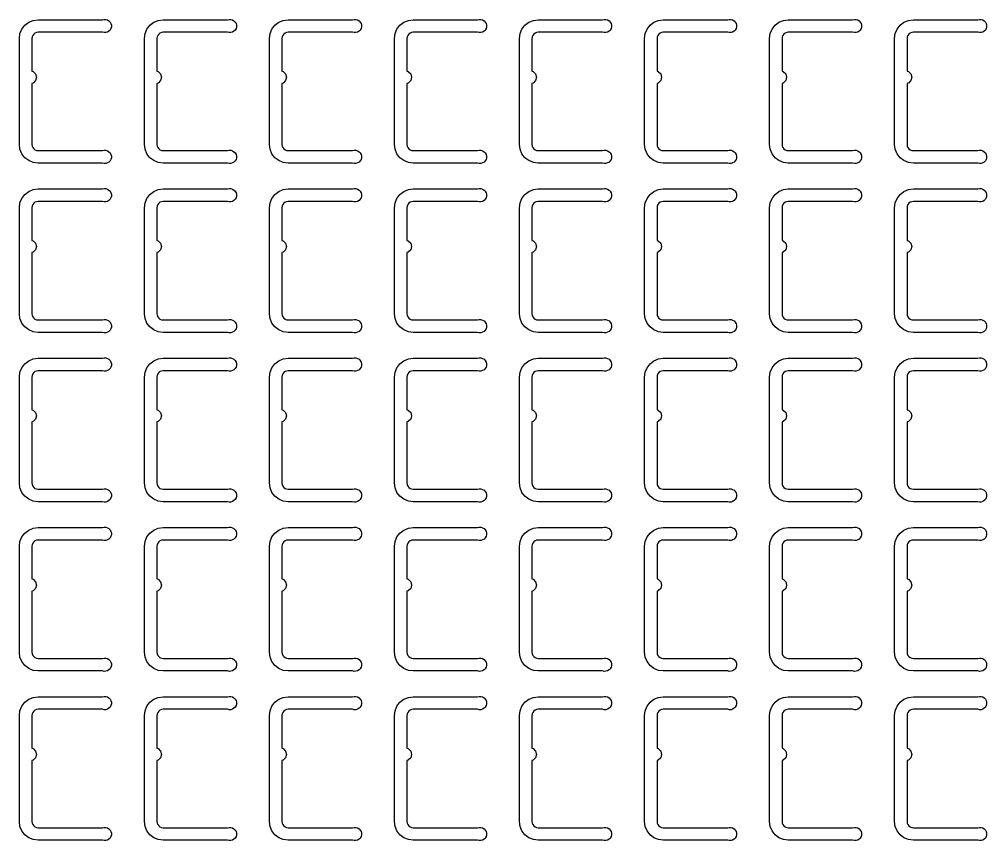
# Model space of a CAD drawing. Extents: x 11 to 212, y 11 to 212.
# Drawn here: x 107.91 to 121.56, y 73.17 to 84.75 of the extents above; entities that cross this region are included whole.
import ezdxf

# ---------------------------------------------------------------- set-up
doc = ezdxf.new("R2010")
doc.units = 0
doc.layers.add('L4', color=7, linetype='continuous')

msp = doc.modelspace()

# ---------------------------------------------------------------- linework, layer by layer
at = {"layer": 'L4'}
for points in [[(109.079, 82.9), (109.103, 82.905), (109.127, 82.905), (109.15, 82.898), (109.17, 82.885), (109.187, 82.868), (109.199, 82.847), (109.205, 82.824), (109.205, 82.8), (109.199, 82.776), (109.187, 82.755), (109.17, 82.738), (109.15, 82.726), (109.127, 82.719), (109.103, 82.718), (109.079, 82.724), (108.171, 82.724), (108.102, 82.733), (108.038, 82.759), (107.983, 82.801), (107.941, 82.856), (107.915, 82.92), (107.906, 82.988), (107.906, 84.482), (107.915, 84.551), (107.941, 84.615), (107.983, 84.67), (108.038, 84.712), (108.102, 84.738), (108.171, 84.747), (109.079, 84.747), (109.103, 84.752), (109.127, 84.752), (109.15, 84.745), (109.17, 84.732), (109.187, 84.715), (109.199, 84.694), (109.205, 84.671), (109.205, 84.647), (109.199, 84.623), (109.187, 84.602), (109.17, 84.585), (109.15, 84.573), (109.127, 84.566), (109.103, 84.565), (109.079, 84.571), (108.171, 84.571), (108.148, 84.568), (108.126, 84.559), (108.108, 84.545), (108.094, 84.526), (108.085, 84.505), (108.082, 84.482), (108.082, 84.022), (108.1, 84.017), (108.134, 83.982), (108.147, 83.935), (108.134, 83.888), (108.1, 83.854), (108.082, 83.849), (108.082, 82.988), (108.085, 82.965), (108.094, 82.944), (108.108, 82.926), (108.126, 82.912), (108.148, 82.903), (108.171, 82.9)], [(110.844, 82.9), (110.867, 82.905), (110.891, 82.905), (110.914, 82.898), (110.935, 82.885), (110.952, 82.868), (110.964, 82.847), (110.97, 82.824), (110.97, 82.8), (110.964, 82.776), (110.952, 82.755), (110.935, 82.738), (110.914, 82.726), (110.891, 82.719), (110.867, 82.718), (110.844, 82.724), (109.935, 82.724), (109.867, 82.733), (109.803, 82.759), (109.748, 82.801), (109.706, 82.856), (109.68, 82.92), (109.671, 82.988), (109.671, 84.482), (109.68, 84.551), (109.706, 84.615), (109.748, 84.67), (109.803, 84.712), (109.867, 84.738), (109.935, 84.747), (110.844, 84.747), (110.867, 84.752), (110.891, 84.752), (110.914, 84.745), (110.935, 84.732), (110.952, 84.715), (110.964, 84.694), (110.97, 84.671), (110.97, 84.647), (110.964, 84.623), (110.952, 84.602), (110.935, 84.585), (110.914, 84.573), (110.891, 84.566), (110.867, 84.565), (110.844, 84.571), (109.935, 84.571), (109.912, 84.568), (109.891, 84.559), (109.873, 84.545), (109.859, 84.526), (109.85, 84.505), (109.847, 84.482), (109.847, 84.022), (109.865, 84.017), (109.899, 83.982), (109.912, 83.935), (109.899, 83.888), (109.865, 83.854), (109.847, 83.849), (109.847, 82.988), (109.85, 82.965), (109.859, 82.944), (109.873, 82.926), (109.891, 82.912), (109.912, 82.903), (109.935, 82.9)], [(112.608, 82.9), (112.632, 82.905), (112.656, 82.905), (112.679, 82.898), (112.7, 82.885), (112.717, 82.868), (112.728, 82.847), (112.735, 82.824), (112.735, 82.8), (112.728, 82.776), (112.717, 82.755), (112.7, 82.738), (112.679, 82.726), (112.656, 82.719), (112.632, 82.718), (112.608, 82.724), (111.7, 82.724), (111.631, 82.733), (111.568, 82.759), (111.513, 82.801), (111.471, 82.856), (111.444, 82.92), (111.435, 82.988), (111.435, 84.482), (111.444, 84.551), (111.471, 84.615), (111.513, 84.67), (111.568, 84.712), (111.631, 84.738), (111.7, 84.747), (112.608, 84.747), (112.632, 84.752), (112.656, 84.752), (112.679, 84.745), (112.7, 84.732), (112.717, 84.715), (112.728, 84.694), (112.735, 84.671), (112.735, 84.647), (112.728, 84.623), (112.717, 84.602), (112.7, 84.585), (112.679, 84.573), (112.656, 84.566), (112.632, 84.565), (112.608, 84.571), (111.7, 84.571), (111.677, 84.568), (111.656, 84.559), (111.638, 84.545), (111.624, 84.526), (111.615, 84.505), (111.612, 84.482), (111.612, 84.022), (111.629, 84.017), (111.664, 83.982), (111.676, 83.935), (111.664, 83.888), (111.629, 83.854), (111.612, 83.849), (111.612, 82.988), (111.615, 82.965), (111.624, 82.944), (111.638, 82.926), (111.656, 82.912), (111.677, 82.903), (111.7, 82.9)], [(114.373, 82.9), (114.397, 82.905), (114.421, 82.905), (114.444, 82.898), (114.464, 82.885), (114.481, 82.868), (114.493, 82.847), (114.499, 82.824), (114.499, 82.8), (114.493, 82.776), (114.481, 82.755), (114.464, 82.738), (114.444, 82.726), (114.421, 82.719), (114.397, 82.718), (114.373, 82.724), (113.465, 82.724), (113.396, 82.733), (113.332, 82.759), (113.278, 82.801), (113.235, 82.856), (113.209, 82.92), (113.2, 82.988), (113.2, 84.482), (113.209, 84.551), (113.235, 84.615), (113.278, 84.67), (113.332, 84.712), (113.396, 84.738), (113.465, 84.747), (114.373, 84.747), (114.397, 84.752), (114.421, 84.752), (114.444, 84.745), (114.464, 84.732), (114.481, 84.715), (114.493, 84.694), (114.499, 84.671), (114.499, 84.647), (114.493, 84.623), (114.481, 84.602), (114.464, 84.585), (114.444, 84.573), (114.421, 84.566), (114.397, 84.565), (114.373, 84.571), (113.465, 84.571), (113.442, 84.568), (113.421, 84.559), (113.402, 84.545), (113.388, 84.526), (113.379, 84.505), (113.376, 84.482), (113.376, 84.022), (113.394, 84.017), (113.429, 83.982), (113.441, 83.935), (113.429, 83.888), (113.394, 83.854), (113.376, 83.849), (113.376, 82.988), (113.379, 82.965), (113.388, 82.944), (113.402, 82.926), (113.421, 82.912), (113.442, 82.903), (113.465, 82.9)], [(116.138, 82.9), (116.161, 82.905), (116.185, 82.905), (116.209, 82.898), (116.229, 82.885), (116.246, 82.868), (116.258, 82.847), (116.264, 82.824), (116.264, 82.8), (116.258, 82.776), (116.246, 82.755), (116.229, 82.738), (116.209, 82.726), (116.185, 82.719), (116.161, 82.718), (116.138, 82.724), (115.229, 82.724), (115.161, 82.733), (115.097, 82.759), (115.042, 82.801), (115, 82.856), (114.974, 82.92), (114.965, 82.988), (114.965, 84.482), (114.974, 84.551), (115, 84.615), (115.042, 84.67), (115.097, 84.712), (115.161, 84.738), (115.229, 84.747), (116.138, 84.747), (116.161, 84.752), (116.185, 84.752), (116.209, 84.745), (116.229, 84.732), (116.246, 84.715), (116.258, 84.694), (116.264, 84.671), (116.264, 84.647), (116.258, 84.623), (116.246, 84.602), (116.229, 84.585), (116.209, 84.573), (116.185, 84.566), (116.161, 84.565), (116.138, 84.571), (115.229, 84.571), (115.207, 84.568), (115.185, 84.559), (115.167, 84.545), (115.153, 84.526), (115.144, 84.505), (115.141, 84.482), (115.141, 84.022), (115.159, 84.017), (115.193, 83.982), (115.206, 83.935), (115.193, 83.888), (115.159, 83.854), (115.141, 83.849), (115.141, 82.988), (115.144, 82.965), (115.153, 82.944), (115.167, 82.926), (115.185, 82.912), (115.207, 82.903), (115.229, 82.9)], [(117.903, 82.9), (117.926, 82.905), (117.95, 82.905), (117.973, 82.898), (117.994, 82.885), (118.011, 82.868), (118.023, 82.847), (118.029, 82.824), (118.029, 82.8), (118.023, 82.776), (118.011, 82.755), (117.994, 82.738), (117.973, 82.726), (117.95, 82.719), (117.926, 82.718), (117.903, 82.724), (116.994, 82.724), (116.926, 82.733), (116.862, 82.759), (116.807, 82.801), (116.765, 82.856), (116.738, 82.92), (116.729, 82.988), (116.729, 84.482), (116.738, 84.551), (116.765, 84.615), (116.807, 84.67), (116.862, 84.712), (116.926, 84.738), (116.994, 84.747), (117.903, 84.747), (117.926, 84.752), (117.95, 84.752), (117.973, 84.745), (117.994, 84.732), (118.011, 84.715), (118.023, 84.694), (118.029, 84.671), (118.029, 84.647), (118.023, 84.623), (118.011, 84.602), (117.994, 84.585), (117.973, 84.573), (117.95, 84.566), (117.926, 84.565), (117.903, 84.571), (116.994, 84.571), (116.971, 84.568), (116.95, 84.559), (116.932, 84.545), (116.918, 84.526), (116.909, 84.505), (116.906, 84.482), (116.906, 84.022), (116.924, 84.017), (116.958, 83.982), (116.971, 83.935), (116.958, 83.888), (116.924, 83.854), (116.906, 83.849), (116.906, 82.988), (116.909, 82.965), (116.918, 82.944), (116.932, 82.926), (116.95, 82.912), (116.971, 82.903), (116.994, 82.9)], [(119.667, 82.9), (119.691, 82.905), (119.715, 82.905), (119.738, 82.898), (119.759, 82.885), (119.775, 82.868), (119.787, 82.847), (119.793, 82.824), (119.793, 82.8), (119.787, 82.776), (119.775, 82.755), (119.759, 82.738), (119.738, 82.726), (119.715, 82.719), (119.691, 82.718), (119.667, 82.724), (118.759, 82.724), (118.69, 82.733), (118.626, 82.759), (118.572, 82.801), (118.53, 82.856), (118.503, 82.92), (118.494, 82.988), (118.494, 84.482), (118.503, 84.551), (118.53, 84.615), (118.572, 84.67), (118.626, 84.712), (118.69, 84.738), (118.759, 84.747), (119.667, 84.747), (119.691, 84.752), (119.715, 84.752), (119.738, 84.745), (119.759, 84.732), (119.775, 84.715), (119.787, 84.694), (119.793, 84.671), (119.793, 84.647), (119.787, 84.623), (119.775, 84.602), (119.759, 84.585), (119.738, 84.573), (119.715, 84.566), (119.691, 84.565), (119.667, 84.571), (118.759, 84.571), (118.736, 84.568), (118.715, 84.559), (118.696, 84.545), (118.682, 84.526), (118.674, 84.505), (118.671, 84.482), (118.671, 84.022), (118.688, 84.017), (118.723, 83.982), (118.735, 83.935), (118.723, 83.888), (118.688, 83.854), (118.671, 83.849), (118.671, 82.988), (118.674, 82.965), (118.682, 82.944), (118.696, 82.926), (118.715, 82.912), (118.736, 82.903), (118.759, 82.9)], [(121.432, 82.9), (121.455, 82.905), (121.48, 82.905), (121.503, 82.898), (121.523, 82.885), (121.54, 82.868), (121.552, 82.847), (121.558, 82.824), (121.558, 82.8), (121.552, 82.776), (121.54, 82.755), (121.523, 82.738), (121.503, 82.726), (121.48, 82.719), (121.455, 82.718), (121.432, 82.724), (120.524, 82.724), (120.455, 82.733), (120.391, 82.759), (120.336, 82.801), (120.294, 82.856), (120.268, 82.92), (120.259, 82.988), (120.259, 84.482), (120.268, 84.551), (120.294, 84.615), (120.336, 84.67), (120.391, 84.712), (120.455, 84.738), (120.524, 84.747), (121.432, 84.747), (121.455, 84.752), (121.48, 84.752), (121.503, 84.745), (121.523, 84.732), (121.54, 84.715), (121.552, 84.694), (121.558, 84.671), (121.558, 84.647), (121.552, 84.623), (121.54, 84.602), (121.523, 84.585), (121.503, 84.573), (121.48, 84.566), (121.455, 84.565), (121.432, 84.571), (120.524, 84.571), (120.501, 84.568), (120.479, 84.559), (120.461, 84.545), (120.447, 84.526), (120.438, 84.505), (120.435, 84.482), (120.435, 84.022), (120.453, 84.017), (120.487, 83.982), (120.5, 83.935), (120.487, 83.888), (120.453, 83.854), (120.435, 83.849), (120.435, 82.988), (120.438, 82.965), (120.447, 82.944), (120.461, 82.926), (120.479, 82.912), (120.501, 82.903), (120.524, 82.9)], [(109.079, 80.512), (109.103, 80.517), (109.127, 80.516), (109.15, 80.51), (109.17, 80.497), (109.187, 80.48), (109.199, 80.459), (109.205, 80.436), (109.205, 80.411), (109.199, 80.388), (109.187, 80.367), (109.17, 80.35), (109.15, 80.337), (109.127, 80.331), (109.103, 80.33), (109.079, 80.335), (108.171, 80.335), (108.102, 80.344), (108.038, 80.371), (107.983, 80.413), (107.941, 80.468), (107.915, 80.531), (107.906, 80.6), (107.906, 82.094), (107.915, 82.163), (107.941, 82.226), (107.983, 82.281), (108.038, 82.323), (108.102, 82.35), (108.171, 82.359), (109.079, 82.359), (109.103, 82.364), (109.127, 82.364), (109.15, 82.357), (109.17, 82.344), (109.187, 82.327), (109.199, 82.306), (109.205, 82.283), (109.205, 82.259), (109.199, 82.235), (109.187, 82.214), (109.17, 82.197), (109.15, 82.184), (109.127, 82.178), (109.103, 82.177), (109.079, 82.182), (108.171, 82.182), (108.148, 82.179), (108.126, 82.171), (108.108, 82.157), (108.094, 82.138), (108.085, 82.117), (108.082, 82.094), (108.082, 81.633), (108.1, 81.629), (108.134, 81.594), (108.147, 81.547), (108.134, 81.5), (108.1, 81.466), (108.082, 81.461), (108.082, 80.6), (108.085, 80.577), (108.094, 80.556), (108.108, 80.538), (108.126, 80.524), (108.148, 80.515), (108.171, 80.512)], [(110.844, 80.512), (110.867, 80.517), (110.891, 80.516), (110.914, 80.51), (110.935, 80.497), (110.952, 80.48), (110.964, 80.459), (110.97, 80.436), (110.97, 80.411), (110.964, 80.388), (110.952, 80.367), (110.935, 80.35), (110.914, 80.337), (110.891, 80.331), (110.867, 80.33), (110.844, 80.335), (109.935, 80.335), (109.867, 80.344), (109.803, 80.371), (109.748, 80.413), (109.706, 80.468), (109.68, 80.531), (109.671, 80.6), (109.671, 82.094), (109.68, 82.163), (109.706, 82.226), (109.748, 82.281), (109.803, 82.323), (109.867, 82.35), (109.935, 82.359), (110.844, 82.359), (110.867, 82.364), (110.891, 82.364), (110.914, 82.357), (110.935, 82.344), (110.952, 82.327), (110.964, 82.306), (110.97, 82.283), (110.97, 82.259), (110.964, 82.235), (110.952, 82.214), (110.935, 82.197), (110.914, 82.184), (110.891, 82.178), (110.867, 82.177), (110.844, 82.182), (109.935, 82.182), (109.912, 82.179), (109.891, 82.171), (109.873, 82.157), (109.859, 82.138), (109.85, 82.117), (109.847, 82.094), (109.847, 81.633), (109.865, 81.629), (109.899, 81.594), (109.912, 81.547), (109.899, 81.5), (109.865, 81.466), (109.847, 81.461), (109.847, 80.6), (109.85, 80.577), (109.859, 80.556), (109.873, 80.538), (109.891, 80.524), (109.912, 80.515), (109.935, 80.512)], [(112.608, 80.512), (112.632, 80.517), (112.656, 80.516), (112.679, 80.51), (112.7, 80.497), (112.717, 80.48), (112.728, 80.459), (112.735, 80.436), (112.735, 80.411), (112.728, 80.388), (112.717, 80.367), (112.7, 80.35), (112.679, 80.337), (112.656, 80.331), (112.632, 80.33), (112.608, 80.335), (111.7, 80.335), (111.631, 80.344), (111.568, 80.371), (111.513, 80.413), (111.471, 80.468), (111.444, 80.531), (111.435, 80.6), (111.435, 82.094), (111.444, 82.163), (111.471, 82.226), (111.513, 82.281), (111.568, 82.323), (111.631, 82.35), (111.7, 82.359), (112.608, 82.359), (112.632, 82.364), (112.656, 82.364), (112.679, 82.357), (112.7, 82.344), (112.717, 82.327), (112.728, 82.306), (112.735, 82.283), (112.735, 82.259), (112.728, 82.235), (112.717, 82.214), (112.7, 82.197), (112.679, 82.184), (112.656, 82.178), (112.632, 82.177), (112.608, 82.182), (111.7, 82.182), (111.677, 82.179), (111.656, 82.171), (111.638, 82.157), (111.624, 82.138), (111.615, 82.117), (111.612, 82.094), (111.612, 81.633), (111.629, 81.629), (111.664, 81.594), (111.676, 81.547), (111.664, 81.5), (111.629, 81.466), (111.612, 81.461), (111.612, 80.6), (111.615, 80.577), (111.624, 80.556), (111.638, 80.538), (111.656, 80.524), (111.677, 80.515), (111.7, 80.512)], [(114.373, 80.512), (114.397, 80.517), (114.421, 80.516), (114.444, 80.51), (114.464, 80.497), (114.481, 80.48), (114.493, 80.459), (114.499, 80.436), (114.499, 80.411), (114.493, 80.388), (114.481, 80.367), (114.464, 80.35), (114.444, 80.337), (114.421, 80.331), (114.397, 80.33), (114.373, 80.335), (113.465, 80.335), (113.396, 80.344), (113.332, 80.371), (113.278, 80.413), (113.235, 80.468), (113.209, 80.531), (113.2, 80.6), (113.2, 82.094), (113.209, 82.163), (113.235, 82.226), (113.278, 82.281), (113.332, 82.323), (113.396, 82.35), (113.465, 82.359), (114.373, 82.359), (114.397, 82.364), (114.421, 82.364), (114.444, 82.357), (114.464, 82.344), (114.481, 82.327), (114.493, 82.306), (114.499, 82.283), (114.499, 82.259), (114.493, 82.235), (114.481, 82.214), (114.464, 82.197), (114.444, 82.184), (114.421, 82.178), (114.397, 82.177), (114.373, 82.182), (113.465, 82.182), (113.442, 82.179), (113.421, 82.171), (113.402, 82.157), (113.388, 82.138), (113.379, 82.117), (113.376, 82.094), (113.376, 81.633), (113.394, 81.629), (113.429, 81.594), (113.441, 81.547), (113.429, 81.5), (113.394, 81.466), (113.376, 81.461), (113.376, 80.6), (113.379, 80.577), (113.388, 80.556), (113.402, 80.538), (113.421, 80.524), (113.442, 80.515), (113.465, 80.512)], [(116.138, 80.512), (116.161, 80.517), (116.185, 80.516), (116.209, 80.51), (116.229, 80.497), (116.246, 80.48), (116.258, 80.459), (116.264, 80.436), (116.264, 80.411), (116.258, 80.388), (116.246, 80.367), (116.229, 80.35), (116.209, 80.337), (116.185, 80.331), (116.161, 80.33), (116.138, 80.335), (115.229, 80.335), (115.161, 80.344), (115.097, 80.371), (115.042, 80.413), (115, 80.468), (114.974, 80.531), (114.965, 80.6), (114.965, 82.094), (114.974, 82.163), (115, 82.226), (115.042, 82.281), (115.097, 82.323), (115.161, 82.35), (115.229, 82.359), (116.138, 82.359), (116.161, 82.364), (116.185, 82.364), (116.209, 82.357), (116.229, 82.344), (116.246, 82.327), (116.258, 82.306), (116.264, 82.283), (116.264, 82.259), (116.258, 82.235), (116.246, 82.214), (116.229, 82.197), (116.209, 82.184), (116.185, 82.178), (116.161, 82.177), (116.138, 82.182), (115.229, 82.182), (115.207, 82.179), (115.185, 82.171), (115.167, 82.157), (115.153, 82.138), (115.144, 82.117), (115.141, 82.094), (115.141, 81.633), (115.159, 81.629), (115.193, 81.594), (115.206, 81.547), (115.193, 81.5), (115.159, 81.466), (115.141, 81.461), (115.141, 80.6), (115.144, 80.577), (115.153, 80.556), (115.167, 80.538), (115.185, 80.524), (115.207, 80.515), (115.229, 80.512)], [(117.903, 80.512), (117.926, 80.517), (117.95, 80.516), (117.973, 80.51), (117.994, 80.497), (118.011, 80.48), (118.023, 80.459), (118.029, 80.436), (118.029, 80.411), (118.023, 80.388), (118.011, 80.367), (117.994, 80.35), (117.973, 80.337), (117.95, 80.331), (117.926, 80.33), (117.903, 80.335), (116.994, 80.335), (116.926, 80.344), (116.862, 80.371), (116.807, 80.413), (116.765, 80.468), (116.738, 80.531), (116.729, 80.6), (116.729, 82.094), (116.738, 82.163), (116.765, 82.226), (116.807, 82.281), (116.862, 82.323), (116.926, 82.35), (116.994, 82.359), (117.903, 82.359), (117.926, 82.364), (117.95, 82.364), (117.973, 82.357), (117.994, 82.344), (118.011, 82.327), (118.023, 82.306), (118.029, 82.283), (118.029, 82.259), (118.023, 82.235), (118.011, 82.214), (117.994, 82.197), (117.973, 82.184), (117.95, 82.178), (117.926, 82.177), (117.903, 82.182), (116.994, 82.182), (116.971, 82.179), (116.95, 82.171), (116.932, 82.157), (116.918, 82.138), (116.909, 82.117), (116.906, 82.094), (116.906, 81.633), (116.924, 81.629), (116.958, 81.594), (116.971, 81.547), (116.958, 81.5), (116.924, 81.466), (116.906, 81.461), (116.906, 80.6), (116.909, 80.577), (116.918, 80.556), (116.932, 80.538), (116.95, 80.524), (116.971, 80.515), (116.994, 80.512)], [(119.667, 80.512), (119.691, 80.517), (119.715, 80.516), (119.738, 80.51), (119.759, 80.497), (119.775, 80.48), (119.787, 80.459), (119.793, 80.436), (119.793, 80.411), (119.787, 80.388), (119.775, 80.367), (119.759, 80.35), (119.738, 80.337), (119.715, 80.331), (119.691, 80.33), (119.667, 80.335), (118.759, 80.335), (118.69, 80.344), (118.626, 80.371), (118.572, 80.413), (118.53, 80.468), (118.503, 80.531), (118.494, 80.6), (118.494, 82.094), (118.503, 82.163), (118.53, 82.226), (118.572, 82.281), (118.626, 82.323), (118.69, 82.35), (118.759, 82.359), (119.667, 82.359), (119.691, 82.364), (119.715, 82.364), (119.738, 82.357), (119.759, 82.344), (119.775, 82.327), (119.787, 82.306), (119.793, 82.283), (119.793, 82.259), (119.787, 82.235), (119.775, 82.214), (119.759, 82.197), (119.738, 82.184), (119.715, 82.178), (119.691, 82.177), (119.667, 82.182), (118.759, 82.182), (118.736, 82.179), (118.715, 82.171), (118.696, 82.157), (118.682, 82.138), (118.674, 82.117), (118.671, 82.094), (118.671, 81.633), (118.688, 81.629), (118.723, 81.594), (118.735, 81.547), (118.723, 81.5), (118.688, 81.466), (118.671, 81.461), (118.671, 80.6), (118.674, 80.577), (118.682, 80.556), (118.696, 80.538), (118.715, 80.524), (118.736, 80.515), (118.759, 80.512)], [(121.432, 80.512), (121.455, 80.517), (121.48, 80.516), (121.503, 80.51), (121.523, 80.497), (121.54, 80.48), (121.552, 80.459), (121.558, 80.436), (121.558, 80.411), (121.552, 80.388), (121.54, 80.367), (121.523, 80.35), (121.503, 80.337), (121.48, 80.331), (121.455, 80.33), (121.432, 80.335), (120.524, 80.335), (120.455, 80.344), (120.391, 80.371), (120.336, 80.413), (120.294, 80.468), (120.268, 80.531), (120.259, 80.6), (120.259, 82.094), (120.268, 82.163), (120.294, 82.226), (120.336, 82.281), (120.391, 82.323), (120.455, 82.35), (120.524, 82.359), (121.432, 82.359), (121.455, 82.364), (121.48, 82.364), (121.503, 82.357), (121.523, 82.344), (121.54, 82.327), (121.552, 82.306), (121.558, 82.283), (121.558, 82.259), (121.552, 82.235), (121.54, 82.214), (121.523, 82.197), (121.503, 82.184), (121.48, 82.178), (121.455, 82.177), (121.432, 82.182), (120.524, 82.182), (120.501, 82.179), (120.479, 82.171), (120.461, 82.157), (120.447, 82.138), (120.438, 82.117), (120.435, 82.094), (120.435, 81.633), (120.453, 81.629), (120.487, 81.594), (120.5, 81.547), (120.487, 81.5), (120.453, 81.466), (120.435, 81.461), (120.435, 80.6), (120.438, 80.577), (120.447, 80.556), (120.461, 80.538), (120.479, 80.524), (120.501, 80.515), (120.524, 80.512)], [(109.079, 78.124), (109.103, 78.129), (109.127, 78.128), (109.15, 78.121), (109.17, 78.109), (109.187, 78.092), (109.199, 78.071), (109.205, 78.047), (109.205, 78.023), (109.199, 78), (109.187, 77.979), (109.17, 77.962), (109.15, 77.949), (109.127, 77.942), (109.103, 77.942), (109.079, 77.947), (108.171, 77.947), (108.102, 77.956), (108.038, 77.983), (107.983, 78.025), (107.941, 78.079), (107.915, 78.143), (107.906, 78.212), (107.906, 79.706), (107.915, 79.774), (107.941, 79.838), (107.983, 79.893), (108.038, 79.935), (108.102, 79.962), (108.171, 79.971), (109.079, 79.971), (109.103, 79.976), (109.127, 79.975), (109.15, 79.968), (109.17, 79.956), (109.187, 79.939), (109.199, 79.918), (109.205, 79.894), (109.205, 79.87), (109.199, 79.847), (109.187, 79.826), (109.17, 79.809), (109.15, 79.796), (109.127, 79.789), (109.103, 79.789), (109.079, 79.794), (108.171, 79.794), (108.148, 79.791), (108.126, 79.782), (108.108, 79.768), (108.094, 79.75), (108.085, 79.729), (108.082, 79.706), (108.082, 79.245), (108.1, 79.24), (108.134, 79.206), (108.147, 79.159), (108.134, 79.112), (108.1, 79.077), (108.082, 79.073), (108.082, 78.212), (108.085, 78.189), (108.094, 78.168), (108.108, 78.149), (108.126, 78.135), (108.148, 78.127), (108.171, 78.124)], [(110.844, 78.124), (110.867, 78.129), (110.891, 78.128), (110.914, 78.121), (110.935, 78.109), (110.952, 78.092), (110.964, 78.071), (110.97, 78.047), (110.97, 78.023), (110.964, 78), (110.952, 77.979), (110.935, 77.962), (110.914, 77.949), (110.891, 77.942), (110.867, 77.942), (110.844, 77.947), (109.935, 77.947), (109.867, 77.956), (109.803, 77.983), (109.748, 78.025), (109.706, 78.079), (109.68, 78.143), (109.671, 78.212), (109.671, 79.706), (109.68, 79.774), (109.706, 79.838), (109.748, 79.893), (109.803, 79.935), (109.867, 79.962), (109.935, 79.971), (110.844, 79.971), (110.867, 79.976), (110.891, 79.975), (110.914, 79.968), (110.935, 79.956), (110.952, 79.939), (110.964, 79.918), (110.97, 79.894), (110.97, 79.87), (110.964, 79.847), (110.952, 79.826), (110.935, 79.809), (110.914, 79.796), (110.891, 79.789), (110.867, 79.789), (110.844, 79.794), (109.935, 79.794), (109.912, 79.791), (109.891, 79.782), (109.873, 79.768), (109.859, 79.75), (109.85, 79.729), (109.847, 79.706), (109.847, 79.245), (109.865, 79.24), (109.899, 79.206), (109.912, 79.159), (109.899, 79.112), (109.865, 79.077), (109.847, 79.073), (109.847, 78.212), (109.85, 78.189), (109.859, 78.168), (109.873, 78.149), (109.891, 78.135), (109.912, 78.127), (109.935, 78.124)], [(112.608, 78.124), (112.632, 78.129), (112.656, 78.128), (112.679, 78.121), (112.7, 78.109), (112.717, 78.092), (112.728, 78.071), (112.735, 78.047), (112.735, 78.023), (112.728, 78), (112.717, 77.979), (112.7, 77.962), (112.679, 77.949), (112.656, 77.942), (112.632, 77.942), (112.608, 77.947), (111.7, 77.947), (111.631, 77.956), (111.568, 77.983), (111.513, 78.025), (111.471, 78.079), (111.444, 78.143), (111.435, 78.212), (111.435, 79.706), (111.444, 79.774), (111.471, 79.838), (111.513, 79.893), (111.568, 79.935), (111.631, 79.962), (111.7, 79.971), (112.608, 79.971), (112.632, 79.976), (112.656, 79.975), (112.679, 79.968), (112.7, 79.956), (112.717, 79.939), (112.728, 79.918), (112.735, 79.894), (112.735, 79.87), (112.728, 79.847), (112.717, 79.826), (112.7, 79.809), (112.679, 79.796), (112.656, 79.789), (112.632, 79.789), (112.608, 79.794), (111.7, 79.794), (111.677, 79.791), (111.656, 79.782), (111.638, 79.768), (111.624, 79.75), (111.615, 79.729), (111.612, 79.706), (111.612, 79.245), (111.629, 79.24), (111.664, 79.206), (111.676, 79.159), (111.664, 79.112), (111.629, 79.077), (111.612, 79.073), (111.612, 78.212), (111.615, 78.189), (111.624, 78.168), (111.638, 78.149), (111.656, 78.135), (111.677, 78.127), (111.7, 78.124)], [(114.373, 78.124), (114.397, 78.129), (114.421, 78.128), (114.444, 78.121), (114.464, 78.109), (114.481, 78.092), (114.493, 78.071), (114.499, 78.047), (114.499, 78.023), (114.493, 78), (114.481, 77.979), (114.464, 77.962), (114.444, 77.949), (114.421, 77.942), (114.397, 77.942), (114.373, 77.947), (113.465, 77.947), (113.396, 77.956), (113.332, 77.983), (113.278, 78.025), (113.235, 78.079), (113.209, 78.143), (113.2, 78.212), (113.2, 79.706), (113.209, 79.774), (113.235, 79.838), (113.278, 79.893), (113.332, 79.935), (113.396, 79.962), (113.465, 79.971), (114.373, 79.971), (114.397, 79.976), (114.421, 79.975), (114.444, 79.968), (114.464, 79.956), (114.481, 79.939), (114.493, 79.918), (114.499, 79.894), (114.499, 79.87), (114.493, 79.847), (114.481, 79.826), (114.464, 79.809), (114.444, 79.796), (114.421, 79.789), (114.397, 79.789), (114.373, 79.794), (113.465, 79.794), (113.442, 79.791), (113.421, 79.782), (113.402, 79.768), (113.388, 79.75), (113.379, 79.729), (113.376, 79.706), (113.376, 79.245), (113.394, 79.24), (113.429, 79.206), (113.441, 79.159), (113.429, 79.112), (113.394, 79.077), (113.376, 79.073), (113.376, 78.212), (113.379, 78.189), (113.388, 78.168), (113.402, 78.149), (113.421, 78.135), (113.442, 78.127), (113.465, 78.124)], [(116.138, 78.124), (116.161, 78.129), (116.185, 78.128), (116.209, 78.121), (116.229, 78.109), (116.246, 78.092), (116.258, 78.071), (116.264, 78.047), (116.264, 78.023), (116.258, 78), (116.246, 77.979), (116.229, 77.962), (116.209, 77.949), (116.185, 77.942), (116.161, 77.942), (116.138, 77.947), (115.229, 77.947), (115.161, 77.956), (115.097, 77.983), (115.042, 78.025), (115, 78.079), (114.974, 78.143), (114.965, 78.212), (114.965, 79.706), (114.974, 79.774), (115, 79.838), (115.042, 79.893), (115.097, 79.935), (115.161, 79.962), (115.229, 79.971), (116.138, 79.971), (116.161, 79.976), (116.185, 79.975), (116.209, 79.968), (116.229, 79.956), (116.246, 79.939), (116.258, 79.918), (116.264, 79.894), (116.264, 79.87), (116.258, 79.847), (116.246, 79.826), (116.229, 79.809), (116.209, 79.796), (116.185, 79.789), (116.161, 79.789), (116.138, 79.794), (115.229, 79.794), (115.207, 79.791), (115.185, 79.782), (115.167, 79.768), (115.153, 79.75), (115.144, 79.729), (115.141, 79.706), (115.141, 79.245), (115.159, 79.24), (115.193, 79.206), (115.206, 79.159), (115.193, 79.112), (115.159, 79.077), (115.141, 79.073), (115.141, 78.212), (115.144, 78.189), (115.153, 78.168), (115.167, 78.149), (115.185, 78.135), (115.207, 78.127), (115.229, 78.124)], [(117.903, 78.124), (117.926, 78.129), (117.95, 78.128), (117.973, 78.121), (117.994, 78.109), (118.011, 78.092), (118.023, 78.071), (118.029, 78.047), (118.029, 78.023), (118.023, 78), (118.011, 77.979), (117.994, 77.962), (117.973, 77.949), (117.95, 77.942), (117.926, 77.942), (117.903, 77.947), (116.994, 77.947), (116.926, 77.956), (116.862, 77.983), (116.807, 78.025), (116.765, 78.079), (116.738, 78.143), (116.729, 78.212), (116.729, 79.706), (116.738, 79.774), (116.765, 79.838), (116.807, 79.893), (116.862, 79.935), (116.926, 79.962), (116.994, 79.971), (117.903, 79.971), (117.926, 79.976), (117.95, 79.975), (117.973, 79.968), (117.994, 79.956), (118.011, 79.939), (118.023, 79.918), (118.029, 79.894), (118.029, 79.87), (118.023, 79.847), (118.011, 79.826), (117.994, 79.809), (117.973, 79.796), (117.95, 79.789), (117.926, 79.789), (117.903, 79.794), (116.994, 79.794), (116.971, 79.791), (116.95, 79.782), (116.932, 79.768), (116.918, 79.75), (116.909, 79.729), (116.906, 79.706), (116.906, 79.245), (116.924, 79.24), (116.958, 79.206), (116.971, 79.159), (116.958, 79.112), (116.924, 79.077), (116.906, 79.073), (116.906, 78.212), (116.909, 78.189), (116.918, 78.168), (116.932, 78.149), (116.95, 78.135), (116.971, 78.127), (116.994, 78.124)], [(119.667, 78.124), (119.691, 78.129), (119.715, 78.128), (119.738, 78.121), (119.759, 78.109), (119.775, 78.092), (119.787, 78.071), (119.793, 78.047), (119.793, 78.023), (119.787, 78), (119.775, 77.979), (119.759, 77.962), (119.738, 77.949), (119.715, 77.942), (119.691, 77.942), (119.667, 77.947), (118.759, 77.947), (118.69, 77.956), (118.626, 77.983), (118.572, 78.025), (118.53, 78.079), (118.503, 78.143), (118.494, 78.212), (118.494, 79.706), (118.503, 79.774), (118.53, 79.838), (118.572, 79.893), (118.626, 79.935), (118.69, 79.962), (118.759, 79.971), (119.667, 79.971), (119.691, 79.976), (119.715, 79.975), (119.738, 79.968), (119.759, 79.956), (119.775, 79.939), (119.787, 79.918), (119.793, 79.894), (119.793, 79.87), (119.787, 79.847), (119.775, 79.826), (119.759, 79.809), (119.738, 79.796), (119.715, 79.789), (119.691, 79.789), (119.667, 79.794), (118.759, 79.794), (118.736, 79.791), (118.715, 79.782), (118.696, 79.768), (118.682, 79.75), (118.674, 79.729), (118.671, 79.706), (118.671, 79.245), (118.688, 79.24), (118.723, 79.206), (118.735, 79.159), (118.723, 79.112), (118.688, 79.077), (118.671, 79.073), (118.671, 78.212), (118.674, 78.189), (118.682, 78.168), (118.696, 78.149), (118.715, 78.135), (118.736, 78.127), (118.759, 78.124)], [(121.432, 78.124), (121.455, 78.129), (121.48, 78.128), (121.503, 78.121), (121.523, 78.109), (121.54, 78.092), (121.552, 78.071), (121.558, 78.047), (121.558, 78.023), (121.552, 78), (121.54, 77.979), (121.523, 77.962), (121.503, 77.949), (121.48, 77.942), (121.455, 77.942), (121.432, 77.947), (120.524, 77.947), (120.455, 77.956), (120.391, 77.983), (120.336, 78.025), (120.294, 78.079), (120.268, 78.143), (120.259, 78.212), (120.259, 79.706), (120.268, 79.774), (120.294, 79.838), (120.336, 79.893), (120.391, 79.935), (120.455, 79.962), (120.524, 79.971), (121.432, 79.971), (121.455, 79.976), (121.48, 79.975), (121.503, 79.968), (121.523, 79.956), (121.54, 79.939), (121.552, 79.918), (121.558, 79.894), (121.558, 79.87), (121.552, 79.847), (121.54, 79.826), (121.523, 79.809), (121.503, 79.796), (121.48, 79.789), (121.455, 79.789), (121.432, 79.794), (120.524, 79.794), (120.501, 79.791), (120.479, 79.782), (120.461, 79.768), (120.447, 79.75), (120.438, 79.729), (120.435, 79.706), (120.435, 79.245), (120.453, 79.24), (120.487, 79.206), (120.5, 79.159), (120.487, 79.112), (120.453, 79.077), (120.435, 79.073), (120.435, 78.212), (120.438, 78.189), (120.447, 78.168), (120.461, 78.149), (120.479, 78.135), (120.501, 78.127), (120.524, 78.124)], [(109.079, 75.735), (109.103, 75.741), (109.127, 75.74), (109.15, 75.733), (109.17, 75.721), (109.187, 75.703), (109.199, 75.682), (109.205, 75.659), (109.205, 75.635), (109.199, 75.612), (109.187, 75.591), (109.17, 75.573), (109.15, 75.561), (109.127, 75.554), (109.103, 75.553), (109.079, 75.559), (108.171, 75.559), (108.102, 75.568), (108.038, 75.594), (107.983, 75.636), (107.941, 75.691), (107.915, 75.755), (107.906, 75.824), (107.906, 77.318), (107.915, 77.386), (107.941, 77.45), (107.983, 77.505), (108.038, 77.547), (108.102, 77.573), (108.171, 77.582), (109.079, 77.582), (109.103, 77.588), (109.127, 77.587), (109.15, 77.58), (109.17, 77.568), (109.187, 77.55), (109.199, 77.529), (109.205, 77.506), (109.205, 77.482), (109.199, 77.459), (109.187, 77.438), (109.17, 77.42), (109.15, 77.408), (109.127, 77.401), (109.103, 77.4), (109.079, 77.406), (108.171, 77.406), (108.148, 77.403), (108.126, 77.394), (108.108, 77.38), (108.094, 77.362), (108.085, 77.34), (108.082, 77.318), (108.082, 76.857), (108.1, 76.852), (108.134, 76.818), (108.147, 76.771), (108.134, 76.724), (108.1, 76.689), (108.082, 76.684), (108.082, 75.824), (108.085, 75.801), (108.094, 75.779), (108.108, 75.761), (108.126, 75.747), (108.148, 75.738), (108.171, 75.735)], [(110.844, 75.735), (110.867, 75.741), (110.891, 75.74), (110.914, 75.733), (110.935, 75.721), (110.952, 75.703), (110.964, 75.682), (110.97, 75.659), (110.97, 75.635), (110.964, 75.612), (110.952, 75.591), (110.935, 75.573), (110.914, 75.561), (110.891, 75.554), (110.867, 75.553), (110.844, 75.559), (109.935, 75.559), (109.867, 75.568), (109.803, 75.594), (109.748, 75.636), (109.706, 75.691), (109.68, 75.755), (109.671, 75.824), (109.671, 77.318), (109.68, 77.386), (109.706, 77.45), (109.748, 77.505), (109.803, 77.547), (109.867, 77.573), (109.935, 77.582), (110.844, 77.582), (110.867, 77.588), (110.891, 77.587), (110.914, 77.58), (110.935, 77.568), (110.952, 77.55), (110.964, 77.529), (110.97, 77.506), (110.97, 77.482), (110.964, 77.459), (110.952, 77.438), (110.935, 77.42), (110.914, 77.408), (110.891, 77.401), (110.867, 77.4), (110.844, 77.406), (109.935, 77.406), (109.912, 77.403), (109.891, 77.394), (109.873, 77.38), (109.859, 77.362), (109.85, 77.34), (109.847, 77.318), (109.847, 76.857), (109.865, 76.852), (109.899, 76.818), (109.912, 76.771), (109.899, 76.724), (109.865, 76.689), (109.847, 76.684), (109.847, 75.824), (109.85, 75.801), (109.859, 75.779), (109.873, 75.761), (109.891, 75.747), (109.912, 75.738), (109.935, 75.735)], [(112.608, 75.735), (112.632, 75.741), (112.656, 75.74), (112.679, 75.733), (112.7, 75.721), (112.717, 75.703), (112.728, 75.682), (112.735, 75.659), (112.735, 75.635), (112.728, 75.612), (112.717, 75.591), (112.7, 75.573), (112.679, 75.561), (112.656, 75.554), (112.632, 75.553), (112.608, 75.559), (111.7, 75.559), (111.631, 75.568), (111.568, 75.594), (111.513, 75.636), (111.471, 75.691), (111.444, 75.755), (111.435, 75.824), (111.435, 77.318), (111.444, 77.386), (111.471, 77.45), (111.513, 77.505), (111.568, 77.547), (111.631, 77.573), (111.7, 77.582), (112.608, 77.582), (112.632, 77.588), (112.656, 77.587), (112.679, 77.58), (112.7, 77.568), (112.717, 77.55), (112.728, 77.529), (112.735, 77.506), (112.735, 77.482), (112.728, 77.459), (112.717, 77.438), (112.7, 77.42), (112.679, 77.408), (112.656, 77.401), (112.632, 77.4), (112.608, 77.406), (111.7, 77.406), (111.677, 77.403), (111.656, 77.394), (111.638, 77.38), (111.624, 77.362), (111.615, 77.34), (111.612, 77.318), (111.612, 76.857), (111.629, 76.852), (111.664, 76.818), (111.676, 76.771), (111.664, 76.724), (111.629, 76.689), (111.612, 76.684), (111.612, 75.824), (111.615, 75.801), (111.624, 75.779), (111.638, 75.761), (111.656, 75.747), (111.677, 75.738), (111.7, 75.735)], [(114.373, 75.735), (114.397, 75.741), (114.421, 75.74), (114.444, 75.733), (114.464, 75.721), (114.481, 75.703), (114.493, 75.682), (114.499, 75.659), (114.499, 75.635), (114.493, 75.612), (114.481, 75.591), (114.464, 75.573), (114.444, 75.561), (114.421, 75.554), (114.397, 75.553), (114.373, 75.559), (113.465, 75.559), (113.396, 75.568), (113.332, 75.594), (113.278, 75.636), (113.235, 75.691), (113.209, 75.755), (113.2, 75.824), (113.2, 77.318), (113.209, 77.386), (113.235, 77.45), (113.278, 77.505), (113.332, 77.547), (113.396, 77.573), (113.465, 77.582), (114.373, 77.582), (114.397, 77.588), (114.421, 77.587), (114.444, 77.58), (114.464, 77.568), (114.481, 77.55), (114.493, 77.529), (114.499, 77.506), (114.499, 77.482), (114.493, 77.459), (114.481, 77.438), (114.464, 77.42), (114.444, 77.408), (114.421, 77.401), (114.397, 77.4), (114.373, 77.406), (113.465, 77.406), (113.442, 77.403), (113.421, 77.394), (113.402, 77.38), (113.388, 77.362), (113.379, 77.34), (113.376, 77.318), (113.376, 76.857), (113.394, 76.852), (113.429, 76.818), (113.441, 76.771), (113.429, 76.724), (113.394, 76.689), (113.376, 76.684), (113.376, 75.824), (113.379, 75.801), (113.388, 75.779), (113.402, 75.761), (113.421, 75.747), (113.442, 75.738), (113.465, 75.735)], [(116.138, 75.735), (116.161, 75.741), (116.185, 75.74), (116.209, 75.733), (116.229, 75.721), (116.246, 75.703), (116.258, 75.682), (116.264, 75.659), (116.264, 75.635), (116.258, 75.612), (116.246, 75.591), (116.229, 75.573), (116.209, 75.561), (116.185, 75.554), (116.161, 75.553), (116.138, 75.559), (115.229, 75.559), (115.161, 75.568), (115.097, 75.594), (115.042, 75.636), (115, 75.691), (114.974, 75.755), (114.965, 75.824), (114.965, 77.318), (114.974, 77.386), (115, 77.45), (115.042, 77.505), (115.097, 77.547), (115.161, 77.573), (115.229, 77.582), (116.138, 77.582), (116.161, 77.588), (116.185, 77.587), (116.209, 77.58), (116.229, 77.568), (116.246, 77.55), (116.258, 77.529), (116.264, 77.506), (116.264, 77.482), (116.258, 77.459), (116.246, 77.438), (116.229, 77.42), (116.209, 77.408), (116.185, 77.401), (116.161, 77.4), (116.138, 77.406), (115.229, 77.406), (115.207, 77.403), (115.185, 77.394), (115.167, 77.38), (115.153, 77.362), (115.144, 77.34), (115.141, 77.318), (115.141, 76.857), (115.159, 76.852), (115.193, 76.818), (115.206, 76.771), (115.193, 76.724), (115.159, 76.689), (115.141, 76.684), (115.141, 75.824), (115.144, 75.801), (115.153, 75.779), (115.167, 75.761), (115.185, 75.747), (115.207, 75.738), (115.229, 75.735)], [(117.903, 75.735), (117.926, 75.741), (117.95, 75.74), (117.973, 75.733), (117.994, 75.721), (118.011, 75.703), (118.023, 75.682), (118.029, 75.659), (118.029, 75.635), (118.023, 75.612), (118.011, 75.591), (117.994, 75.573), (117.973, 75.561), (117.95, 75.554), (117.926, 75.553), (117.903, 75.559), (116.994, 75.559), (116.926, 75.568), (116.862, 75.594), (116.807, 75.636), (116.765, 75.691), (116.738, 75.755), (116.729, 75.824), (116.729, 77.318), (116.738, 77.386), (116.765, 77.45), (116.807, 77.505), (116.862, 77.547), (116.926, 77.573), (116.994, 77.582), (117.903, 77.582), (117.926, 77.588), (117.95, 77.587), (117.973, 77.58), (117.994, 77.568), (118.011, 77.55), (118.023, 77.529), (118.029, 77.506), (118.029, 77.482), (118.023, 77.459), (118.011, 77.438), (117.994, 77.42), (117.973, 77.408), (117.95, 77.401), (117.926, 77.4), (117.903, 77.406), (116.994, 77.406), (116.971, 77.403), (116.95, 77.394), (116.932, 77.38), (116.918, 77.362), (116.909, 77.34), (116.906, 77.318), (116.906, 76.857), (116.924, 76.852), (116.958, 76.818), (116.971, 76.771), (116.958, 76.724), (116.924, 76.689), (116.906, 76.684), (116.906, 75.824), (116.909, 75.801), (116.918, 75.779), (116.932, 75.761), (116.95, 75.747), (116.971, 75.738), (116.994, 75.735)], [(119.667, 75.735), (119.691, 75.741), (119.715, 75.74), (119.738, 75.733), (119.759, 75.721), (119.775, 75.703), (119.787, 75.682), (119.793, 75.659), (119.793, 75.635), (119.787, 75.612), (119.775, 75.591), (119.759, 75.573), (119.738, 75.561), (119.715, 75.554), (119.691, 75.553), (119.667, 75.559), (118.759, 75.559), (118.69, 75.568), (118.626, 75.594), (118.572, 75.636), (118.53, 75.691), (118.503, 75.755), (118.494, 75.824), (118.494, 77.318), (118.503, 77.386), (118.53, 77.45), (118.572, 77.505), (118.626, 77.547), (118.69, 77.573), (118.759, 77.582), (119.667, 77.582), (119.691, 77.588), (119.715, 77.587), (119.738, 77.58), (119.759, 77.568), (119.775, 77.55), (119.787, 77.529), (119.793, 77.506), (119.793, 77.482), (119.787, 77.459), (119.775, 77.438), (119.759, 77.42), (119.738, 77.408), (119.715, 77.401), (119.691, 77.4), (119.667, 77.406), (118.759, 77.406), (118.736, 77.403), (118.715, 77.394), (118.696, 77.38), (118.682, 77.362), (118.674, 77.34), (118.671, 77.318), (118.671, 76.857), (118.688, 76.852), (118.723, 76.818), (118.735, 76.771), (118.723, 76.724), (118.688, 76.689), (118.671, 76.684), (118.671, 75.824), (118.674, 75.801), (118.682, 75.779), (118.696, 75.761), (118.715, 75.747), (118.736, 75.738), (118.759, 75.735)], [(121.432, 75.735), (121.455, 75.741), (121.48, 75.74), (121.503, 75.733), (121.523, 75.721), (121.54, 75.703), (121.552, 75.682), (121.558, 75.659), (121.558, 75.635), (121.552, 75.612), (121.54, 75.591), (121.523, 75.573), (121.503, 75.561), (121.48, 75.554), (121.455, 75.553), (121.432, 75.559), (120.524, 75.559), (120.455, 75.568), (120.391, 75.594), (120.336, 75.636), (120.294, 75.691), (120.268, 75.755), (120.259, 75.824), (120.259, 77.318), (120.268, 77.386), (120.294, 77.45), (120.336, 77.505), (120.391, 77.547), (120.455, 77.573), (120.524, 77.582), (121.432, 77.582), (121.455, 77.588), (121.48, 77.587), (121.503, 77.58), (121.523, 77.568), (121.54, 77.55), (121.552, 77.529), (121.558, 77.506), (121.558, 77.482), (121.552, 77.459), (121.54, 77.438), (121.523, 77.42), (121.503, 77.408), (121.48, 77.401), (121.455, 77.4), (121.432, 77.406), (120.524, 77.406), (120.501, 77.403), (120.479, 77.394), (120.461, 77.38), (120.447, 77.362), (120.438, 77.34), (120.435, 77.318), (120.435, 76.857), (120.453, 76.852), (120.487, 76.818), (120.5, 76.771), (120.487, 76.724), (120.453, 76.689), (120.435, 76.684), (120.435, 75.824), (120.438, 75.801), (120.447, 75.779), (120.461, 75.761), (120.479, 75.747), (120.501, 75.738), (120.524, 75.735)], [(109.079, 73.347), (109.103, 73.352), (109.127, 73.352), (109.15, 73.345), (109.17, 73.332), (109.187, 73.315), (109.199, 73.294), (109.205, 73.271), (109.205, 73.247), (109.199, 73.223), (109.187, 73.202), (109.17, 73.185), (109.15, 73.173), (109.127, 73.166), (109.103, 73.165), (109.079, 73.171), (108.171, 73.171), (108.102, 73.18), (108.038, 73.206), (107.983, 73.248), (107.941, 73.303), (107.915, 73.367), (107.906, 73.435), (107.906, 74.929), (107.915, 74.998), (107.941, 75.062), (107.983, 75.117), (108.038, 75.159), (108.102, 75.185), (108.171, 75.194), (109.079, 75.194), (109.103, 75.2), (109.127, 75.199), (109.15, 75.192), (109.17, 75.18), (109.187, 75.162), (109.199, 75.141), (109.205, 75.118), (109.205, 75.094), (109.199, 75.071), (109.187, 75.05), (109.17, 75.032), (109.15, 75.02), (109.127, 75.013), (109.103, 75.012), (109.079, 75.018), (108.171, 75.018), (108.148, 75.015), (108.126, 75.006), (108.108, 74.992), (108.094, 74.974), (108.085, 74.952), (108.082, 74.929), (108.082, 74.469), (108.1, 74.464), (108.134, 74.429), (108.147, 74.382), (108.134, 74.335), (108.1, 74.301), (108.082, 74.296), (108.082, 73.435), (108.085, 73.412), (108.094, 73.391), (108.108, 73.373), (108.126, 73.359), (108.148, 73.35), (108.171, 73.347)], [(110.844, 73.347), (110.867, 73.352), (110.891, 73.352), (110.914, 73.345), (110.935, 73.332), (110.952, 73.315), (110.964, 73.294), (110.97, 73.271), (110.97, 73.247), (110.964, 73.223), (110.952, 73.202), (110.935, 73.185), (110.914, 73.173), (110.891, 73.166), (110.867, 73.165), (110.844, 73.171), (109.935, 73.171), (109.867, 73.18), (109.803, 73.206), (109.748, 73.248), (109.706, 73.303), (109.68, 73.367), (109.671, 73.435), (109.671, 74.929), (109.68, 74.998), (109.706, 75.062), (109.748, 75.117), (109.803, 75.159), (109.867, 75.185), (109.935, 75.194), (110.844, 75.194), (110.867, 75.2), (110.891, 75.199), (110.914, 75.192), (110.935, 75.18), (110.952, 75.162), (110.964, 75.141), (110.97, 75.118), (110.97, 75.094), (110.964, 75.071), (110.952, 75.05), (110.935, 75.032), (110.914, 75.02), (110.891, 75.013), (110.867, 75.012), (110.844, 75.018), (109.935, 75.018), (109.912, 75.015), (109.891, 75.006), (109.873, 74.992), (109.859, 74.974), (109.85, 74.952), (109.847, 74.929), (109.847, 74.469), (109.865, 74.464), (109.899, 74.429), (109.912, 74.382), (109.899, 74.335), (109.865, 74.301), (109.847, 74.296), (109.847, 73.435), (109.85, 73.412), (109.859, 73.391), (109.873, 73.373), (109.891, 73.359), (109.912, 73.35), (109.935, 73.347)], [(112.608, 73.347), (112.632, 73.352), (112.656, 73.352), (112.679, 73.345), (112.7, 73.332), (112.717, 73.315), (112.728, 73.294), (112.735, 73.271), (112.735, 73.247), (112.728, 73.223), (112.717, 73.202), (112.7, 73.185), (112.679, 73.173), (112.656, 73.166), (112.632, 73.165), (112.608, 73.171), (111.7, 73.171), (111.631, 73.18), (111.568, 73.206), (111.513, 73.248), (111.471, 73.303), (111.444, 73.367), (111.435, 73.435), (111.435, 74.929), (111.444, 74.998), (111.471, 75.062), (111.513, 75.117), (111.568, 75.159), (111.631, 75.185), (111.7, 75.194), (112.608, 75.194), (112.632, 75.2), (112.656, 75.199), (112.679, 75.192), (112.7, 75.18), (112.717, 75.162), (112.728, 75.141), (112.735, 75.118), (112.735, 75.094), (112.728, 75.071), (112.717, 75.05), (112.7, 75.032), (112.679, 75.02), (112.656, 75.013), (112.632, 75.012), (112.608, 75.018), (111.7, 75.018), (111.677, 75.015), (111.656, 75.006), (111.638, 74.992), (111.624, 74.974), (111.615, 74.952), (111.612, 74.929), (111.612, 74.469), (111.629, 74.464), (111.664, 74.429), (111.676, 74.382), (111.664, 74.335), (111.629, 74.301), (111.612, 74.296), (111.612, 73.435), (111.615, 73.412), (111.624, 73.391), (111.638, 73.373), (111.656, 73.359), (111.677, 73.35), (111.7, 73.347)], [(114.373, 73.347), (114.397, 73.352), (114.421, 73.352), (114.444, 73.345), (114.464, 73.332), (114.481, 73.315), (114.493, 73.294), (114.499, 73.271), (114.499, 73.247), (114.493, 73.223), (114.481, 73.202), (114.464, 73.185), (114.444, 73.173), (114.421, 73.166), (114.397, 73.165), (114.373, 73.171), (113.465, 73.171), (113.396, 73.18), (113.332, 73.206), (113.278, 73.248), (113.235, 73.303), (113.209, 73.367), (113.2, 73.435), (113.2, 74.929), (113.209, 74.998), (113.235, 75.062), (113.278, 75.117), (113.332, 75.159), (113.396, 75.185), (113.465, 75.194), (114.373, 75.194), (114.397, 75.2), (114.421, 75.199), (114.444, 75.192), (114.464, 75.18), (114.481, 75.162), (114.493, 75.141), (114.499, 75.118), (114.499, 75.094), (114.493, 75.071), (114.481, 75.05), (114.464, 75.032), (114.444, 75.02), (114.421, 75.013), (114.397, 75.012), (114.373, 75.018), (113.465, 75.018), (113.442, 75.015), (113.421, 75.006), (113.402, 74.992), (113.388, 74.974), (113.379, 74.952), (113.376, 74.929), (113.376, 74.469), (113.394, 74.464), (113.429, 74.429), (113.441, 74.382), (113.429, 74.335), (113.394, 74.301), (113.376, 74.296), (113.376, 73.435), (113.379, 73.412), (113.388, 73.391), (113.402, 73.373), (113.421, 73.359), (113.442, 73.35), (113.465, 73.347)], [(116.138, 73.347), (116.161, 73.352), (116.185, 73.352), (116.209, 73.345), (116.229, 73.332), (116.246, 73.315), (116.258, 73.294), (116.264, 73.271), (116.264, 73.247), (116.258, 73.223), (116.246, 73.202), (116.229, 73.185), (116.209, 73.173), (116.185, 73.166), (116.161, 73.165), (116.138, 73.171), (115.229, 73.171), (115.161, 73.18), (115.097, 73.206), (115.042, 73.248), (115, 73.303), (114.974, 73.367), (114.965, 73.435), (114.965, 74.929), (114.974, 74.998), (115, 75.062), (115.042, 75.117), (115.097, 75.159), (115.161, 75.185), (115.229, 75.194), (116.138, 75.194), (116.161, 75.2), (116.185, 75.199), (116.209, 75.192), (116.229, 75.18), (116.246, 75.162), (116.258, 75.141), (116.264, 75.118), (116.264, 75.094), (116.258, 75.071), (116.246, 75.05), (116.229, 75.032), (116.209, 75.02), (116.185, 75.013), (116.161, 75.012), (116.138, 75.018), (115.229, 75.018), (115.207, 75.015), (115.185, 75.006), (115.167, 74.992), (115.153, 74.974), (115.144, 74.952), (115.141, 74.929), (115.141, 74.469), (115.159, 74.464), (115.193, 74.429), (115.206, 74.382), (115.193, 74.335), (115.159, 74.301), (115.141, 74.296), (115.141, 73.435), (115.144, 73.412), (115.153, 73.391), (115.167, 73.373), (115.185, 73.359), (115.207, 73.35), (115.229, 73.347)], [(117.903, 73.347), (117.926, 73.352), (117.95, 73.352), (117.973, 73.345), (117.994, 73.332), (118.011, 73.315), (118.023, 73.294), (118.029, 73.271), (118.029, 73.247), (118.023, 73.223), (118.011, 73.202), (117.994, 73.185), (117.973, 73.173), (117.95, 73.166), (117.926, 73.165), (117.903, 73.171), (116.994, 73.171), (116.926, 73.18), (116.862, 73.206), (116.807, 73.248), (116.765, 73.303), (116.738, 73.367), (116.729, 73.435), (116.729, 74.929), (116.738, 74.998), (116.765, 75.062), (116.807, 75.117), (116.862, 75.159), (116.926, 75.185), (116.994, 75.194), (117.903, 75.194), (117.926, 75.2), (117.95, 75.199), (117.973, 75.192), (117.994, 75.18), (118.011, 75.162), (118.023, 75.141), (118.029, 75.118), (118.029, 75.094), (118.023, 75.071), (118.011, 75.05), (117.994, 75.032), (117.973, 75.02), (117.95, 75.013), (117.926, 75.012), (117.903, 75.018), (116.994, 75.018), (116.971, 75.015), (116.95, 75.006), (116.932, 74.992), (116.918, 74.974), (116.909, 74.952), (116.906, 74.929), (116.906, 74.469), (116.924, 74.464), (116.958, 74.429), (116.971, 74.382), (116.958, 74.335), (116.924, 74.301), (116.906, 74.296), (116.906, 73.435), (116.909, 73.412), (116.918, 73.391), (116.932, 73.373), (116.95, 73.359), (116.971, 73.35), (116.994, 73.347)], [(119.667, 73.347), (119.691, 73.352), (119.715, 73.352), (119.738, 73.345), (119.759, 73.332), (119.775, 73.315), (119.787, 73.294), (119.793, 73.271), (119.793, 73.247), (119.787, 73.223), (119.775, 73.202), (119.759, 73.185), (119.738, 73.173), (119.715, 73.166), (119.691, 73.165), (119.667, 73.171), (118.759, 73.171), (118.69, 73.18), (118.626, 73.206), (118.572, 73.248), (118.53, 73.303), (118.503, 73.367), (118.494, 73.435), (118.494, 74.929), (118.503, 74.998), (118.53, 75.062), (118.572, 75.117), (118.626, 75.159), (118.69, 75.185), (118.759, 75.194), (119.667, 75.194), (119.691, 75.2), (119.715, 75.199), (119.738, 75.192), (119.759, 75.18), (119.775, 75.162), (119.787, 75.141), (119.793, 75.118), (119.793, 75.094), (119.787, 75.071), (119.775, 75.05), (119.759, 75.032), (119.738, 75.02), (119.715, 75.013), (119.691, 75.012), (119.667, 75.018), (118.759, 75.018), (118.736, 75.015), (118.715, 75.006), (118.696, 74.992), (118.682, 74.974), (118.674, 74.952), (118.671, 74.929), (118.671, 74.469), (118.688, 74.464), (118.723, 74.429), (118.735, 74.382), (118.723, 74.335), (118.688, 74.301), (118.671, 74.296), (118.671, 73.435), (118.674, 73.412), (118.682, 73.391), (118.696, 73.373), (118.715, 73.359), (118.736, 73.35), (118.759, 73.347)], [(121.432, 73.347), (121.455, 73.352), (121.48, 73.352), (121.503, 73.345), (121.523, 73.332), (121.54, 73.315), (121.552, 73.294), (121.558, 73.271), (121.558, 73.247), (121.552, 73.223), (121.54, 73.202), (121.523, 73.185), (121.503, 73.173), (121.48, 73.166), (121.455, 73.165), (121.432, 73.171), (120.524, 73.171), (120.455, 73.18), (120.391, 73.206), (120.336, 73.248), (120.294, 73.303), (120.268, 73.367), (120.259, 73.435), (120.259, 74.929), (120.268, 74.998), (120.294, 75.062), (120.336, 75.117), (120.391, 75.159), (120.455, 75.185), (120.524, 75.194), (121.432, 75.194), (121.455, 75.2), (121.48, 75.199), (121.503, 75.192), (121.523, 75.18), (121.54, 75.162), (121.552, 75.141), (121.558, 75.118), (121.558, 75.094), (121.552, 75.071), (121.54, 75.05), (121.523, 75.032), (121.503, 75.02), (121.48, 75.013), (121.455, 75.012), (121.432, 75.018), (120.524, 75.018), (120.501, 75.015), (120.479, 75.006), (120.461, 74.992), (120.447, 74.974), (120.438, 74.952), (120.435, 74.929), (120.435, 74.469), (120.453, 74.464), (120.487, 74.429), (120.5, 74.382), (120.487, 74.335), (120.453, 74.301), (120.435, 74.296), (120.435, 73.435), (120.438, 73.412), (120.447, 73.391), (120.461, 73.373), (120.479, 73.359), (120.501, 73.35), (120.524, 73.347)]]:
    msp.add_lwpolyline(points, close=True, dxfattribs=at)

doc.saveas('drawing.dxf')
